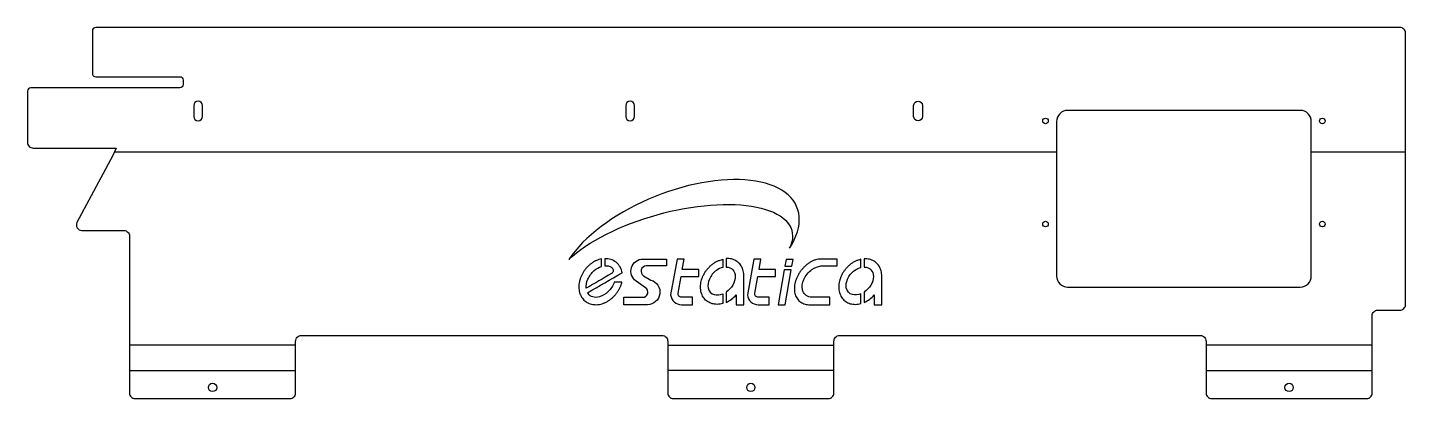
# Model space of a CAD drawing. Extents: x -622 to 622, y -137 to 199.
import ezdxf

# ---------------------------------------------------------------- set-up
doc = ezdxf.new("R2010")
doc.units = 0

msp = doc.modelspace()

# ---------------------------------------------------------------- linework, layer by layer
at = {"layer": '1'}
for points in [[(622, 193.7, 0.414214), (617, 198.7), (-560.5, 198.7, 0.414214), (-563.5, 195.7), (-563.5, 157.2, 0.414214), (-560.5, 154.2), (-484.5, 154.2, -0.414214), (-481.5, 151.2), (-481.5, 147.2, -0.414214), (-484.5, 144.2), (-619, 144.2, 0.414214), (-622, 141.2), (-622, 94.7, 0.414214), (-617, 89.7), (-542, 89.7), (-542, 89.5), (-545.1, 83.1), (-577.4, 22.5, 0.565773), (-572.9, 15.2), (-535, 15.2, -0.414214), (-530, 10.2), (-530, -131.7, 0.414214), (-525, -136.7), (-385, -136.7, 0.414214), (-380, -131.7), (-380, -84.8, -0.414214), (-375, -79.8), (-49, -79.8, -0.414214), (-44, -84.8), (-44, -131.7, 0.414214), (-39, -136.7), (101, -136.7, 0.414214), (106, -131.7), (106, -84.8, -0.414214), (111, -79.8), (437, -79.8, -0.414214), (442, -84.8), (442, -131.7, 0.414214), (447, -136.7), (587, -136.7, 0.414214), (592, -131.7), (592, -61.8, -0.414214), (597, -56.8), (617, -56.8, 0.414214), (622, -51.8)], [(-464, 128.2, 1), (-472, 128.2), (-472, 118.2, 1), (-464, 118.2)], [(-74, 128.2, 1), (-82, 128.2), (-82, 118.2, 1), (-74, 118.2)], [(186, 128.2), (186, 118.2, -1), (178, 118.2), (178, 128.2, -1)], [(537, 113.7, 0.414214), (527, 123.7), (317, 123.7, 0.414214), (307, 113.7), (307, -26, 0.414214), (317, -36), (527, -36, 0.414214), (537, -26)], [(-45.1, -10.6), (-45.1, -16.9), (-63.4, -16.9, 0.761737), (-65.8, -25.7), (-59.2, -29.6, -0.865241), (-62.4, -51.9), (-83.6, -51.9), (-83.6, -45.2), (-66.6, -45.2, 0.735169), (-64, -36.6), (-72.5, -30.7, -0.735169), (-66.3, -10.6)], [(-16, -20), (-30.9, -20), (-29.3, -10.6), (-35.6, -10.6), (-41.4, -43, 0.386919), (-31.6, -51.9), (-21.8, -51.9), (-21.8, -45.2), (-31.6, -45.2, -0.466308), (-34.7, -41.5), (-32, -26.3), (-16, -26.3)], [(53.4, -20), (38.4, -20), (40.1, -10.6), (33.7, -10.6), (28, -43, 0.386919), (37.7, -51.9), (47.5, -51.9), (47.5, -45.2), (37.7, -45.2, -0.466308), (34.6, -41.5), (37.3, -26.3), (53.4, -26.3)]]:
    msp.add_lwpolyline(points, format="xyb", close=True, dxfattribs=at)
for points in [[(66, -0.9), (68.3, 2.8), (70.1, 6.6), (71.7, 10.3), (73, 13.9), (73.9, 17.5), (74.5, 21), (74.7, 24.4), (74.6, 27.7), (74.2, 30.9), (73.4, 34), (72.3, 37), (70.9, 39.8), (69.1, 42.5), (67.1, 45), (64.7, 47.4), (62, 49.6), (59, 51.6), (55.7, 53.5), (52.2, 55.1), (48.4, 56.6), (44.3, 57.9), (40, 59), (35.5, 59.8), (30.7, 60.5), (25.7, 60.9), (20.6, 61.2), (15.3, 61.2), (9.8, 61.1), (4.2, 60.7), (-1.5, 60.1), (-7.3, 59.3), (-13.3, 58.3), (-19.2, 57.1), (-25.2, 55.7), (-31.3, 54.1), (-37.4, 52.3), (-43.4, 50.3), (-49.4, 48.2), (-55.4, 45.9), (-61.3, 43.4), (-67.1, 40.8), (-72.9, 38), (-78.5, 35.1), (-83.9, 32), (-89.2, 28.9), (-94.4, 25.6), (-99.4, 22.2), (-104.1, 18.7), (-108.7, 15.2), (-113, 11.6), (-117.1, 7.9), (-120.9, 4.2), (-124.4, 0.4), (-127.7, -3.4), (-130.7, -7.2), (-133.4, -10.9), (-130, -7.9), (-126.4, -5), (-122.5, -2), (-118.4, 0.9), (-114, 3.7), (-109.3, 6.5), (-104.5, 9.2), (-99.4, 11.9), (-94.2, 14.4), (-88.7, 16.9), (-83.2, 19.3), (-77.5, 21.6), (-71.7, 23.7), (-65.7, 25.7), (-59.7, 27.6), (-53.7, 29.4), (-47.6, 31), (-41.5, 32.5), (-35.3, 33.9), (-29.2, 35), (-23.2, 36.1), (-17.1, 36.9), (-11.2, 37.6), (-5.3, 38.2), (0.4, 38.5), (6, 38.7), (11.5, 38.8), (16.8, 38.6), (21.9, 38.3), (26.9, 37.8), (31.6, 37.2), (36.1, 36.4), (40.3, 35.4), (44.3, 34.3), (48, 33), (51.5, 31.6), (54.6, 30), (57.5, 28.3), (60, 26.5), (62.2, 24.5), (64.1, 22.4), (65.7, 20.2), (67, 17.8), (67.9, 15.4), (68.4, 12.9), (68.6, 10.2), (68.5, 7.5), (68, 4.8), (67.2, 2)], [(69.2, -10.9), (62.8, -10.9), (61.7, -17.2), (68.1, -17.2)], [(67.5, -20.4), (61.1, -20.4), (55.6, -51.9), (62, -51.9)]]:
    msp.add_lwpolyline(points, close=True, dxfattribs=at)
for centre, radius in [((297, 114.2), 2.5), ((547, 114.2), 2.5), ((297, 21), 2.5), ((547, 21), 2.5), ((-455, -126.7), 3.75), ((31, -126.7), 3.75), ((517, -126.7), 3.75)]:
    msp.add_circle(centre, radius, dxfattribs=at)
for points, knots in [([(-85.3, -23), (-95.7, -29.1), (-106, -35.1), (-116.4, -41.2), (-116.4, -41.2), (-116.2, -41.4), (-116.1, -41.7), (-115.9, -41.9), (-115.9, -41.9), (-114.9, -43.4), (-113.5, -44.4), (-111.7, -44.9), (-111.7, -44.9), (-110, -45.4), (-107.9, -45.4), (-105.6, -44.7), (-105.6, -44.7), (-103, -44), (-100.2, -42.4), (-97.8, -40.1), (-97.8, -40.1), (-95.3, -37.7), (-93.4, -34.7), (-92.3, -31.6), (-92.3, -31.6), (-90, -31.6), (-87.7, -31.6), (-85.4, -31.6), (-85.4, -31.6), (-85.7, -32.5), (-85.9, -33.3), (-86.2, -34.2), (-86.2, -34.2), (-86.6, -35.1), (-86.9, -35.9), (-87.3, -36.7), (-87.3, -36.7), (-87.7, -37.6), (-88.2, -38.4), (-88.6, -39.2), (-88.6, -39.2), (-89.1, -40), (-89.7, -40.7), (-90.2, -41.5), (-90.2, -41.5), (-90.8, -42.2), (-91.4, -43), (-92, -43.7), (-92, -43.7), (-92.7, -44.3), (-93.3, -45), (-94, -45.6), (-94, -45.6), (-94.7, -46.2), (-95.4, -46.8), (-96.2, -47.4), (-96.2, -47.4), (-96.9, -47.9), (-97.7, -48.4), (-98.5, -48.9), (-98.5, -48.9), (-99.3, -49.3), (-100, -49.7), (-100.8, -50.1), (-100.8, -50.1), (-101.7, -50.4), (-102.5, -50.7), (-103.3, -51), (-103.3, -51), (-104.1, -51.2), (-104.9, -51.4), (-105.7, -51.6), (-105.7, -51.6), (-106.6, -51.7), (-107.4, -51.8), (-108.2, -51.9), (-108.2, -51.9), (-109, -51.8), (-109.8, -51.8), (-110.6, -51.8), (-110.6, -51.8), (-111.3, -51.7), (-112.1, -51.6), (-112.9, -51.4), (-112.9, -51.4), (-113.6, -51.2), (-114.3, -51), (-115, -50.8), (-115, -50.8), (-115.7, -50.4), (-116.4, -50.1), (-117, -49.8), (-117, -49.8), (-117.6, -49.3), (-118.2, -48.9), (-118.8, -48.5), (-118.8, -48.5), (-119.4, -48), (-119.9, -47.5), (-120.4, -46.9), (-120.4, -46.9), (-120.9, -46.3), (-121.3, -45.7), (-121.8, -45.1), (-121.8, -45.1), (-122.1, -44.5), (-122.5, -43.8), (-122.8, -43.1), (-122.8, -43.1), (-123.1, -42.4), (-123.4, -41.6), (-123.6, -40.9), (-123.6, -40.9), (-123.8, -40.1), (-123.9, -39.3), (-124.1, -38.5), (-124.1, -38.5), (-124.2, -37.7), (-124.2, -36.9), (-124.3, -36.1), (-124.3, -36.1), (-124.3, -35.2), (-124.2, -34.4), (-124.2, -33.5), (-124.2, -33.5), (-124, -32.6), (-123.9, -31.8), (-123.8, -30.9), (-123.8, -30.9), (-123.5, -30), (-123.3, -29.2), (-123, -28.3), (-123, -28.3), (-122.7, -27.5), (-122.4, -26.6), (-122, -25.7), (-122, -25.7), (-121.6, -24.9), (-121.2, -24.1), (-120.8, -23.3), (-120.8, -23.3), (-120.3, -22.5), (-119.8, -21.7), (-119.2, -20.9), (-119.2, -20.9), (-118.7, -20.2), (-118.1, -19.4), (-117.5, -18.7), (-117.5, -18.7), (-116.8, -18), (-116.2, -17.4), (-115.5, -16.7), (-115.5, -16.7), (-114.8, -16.1), (-114.1, -15.5), (-113.4, -14.9), (-113.4, -14.9), (-112.7, -14.4), (-111.9, -13.9), (-111.1, -13.3), (-111.1, -13.3), (-110.4, -12.9), (-109.6, -12.5), (-108.8, -12.1), (-108.8, -12.1), (-108, -11.7), (-107.2, -11.4), (-106.3, -11.1), (-106.3, -11.1), (-105.5, -10.9), (-104.7, -10.6), (-103.9, -10.4), (-103.9, -10.4), (-103.9, -12.7), (-103.9, -15), (-103.9, -17.3), (-103.9, -17.3), (-106.1, -18), (-108.4, -19.2), (-110.4, -21), (-110.4, -21), (-112.9, -23.1), (-114.9, -26), (-116.2, -28.9), (-116.2, -28.9), (-117.4, -31.7), (-117.8, -34.6), (-117.6, -37), (-117.6, -37), (-110, -32.6), (-102.4, -28.1), (-94.8, -23.7), (-94.8, -23.7), (-94.4, -23.5), (-94.1, -23.2), (-93.9, -22.9), (-93.9, -22.9), (-93.7, -22.6), (-93.5, -22.2), (-93.4, -21.8), (-93.4, -21.8), (-93.2, -21.5), (-93.2, -21.1), (-93.2, -20.7), (-93.2, -20.7), (-93.3, -20.3), (-93.4, -19.9), (-93.6, -19.5), (-93.6, -19.5), (-93.8, -19.2), (-94, -18.9), (-94.3, -18.6), (-94.3, -18.6), (-95, -18), (-95.8, -17.5), (-96.8, -17.1), (-96.8, -17.1), (-98, -16.7), (-99.3, -16.5), (-100.9, -16.7), (-100.9, -16.7), (-100.9, -14.6), (-100.9, -12.5), (-100.9, -10.4), (-100.9, -10.4), (-99, -10.2), (-97.2, -10.4), (-95.4, -11), (-95.4, -11), (-93.7, -11.5), (-92, -12.4), (-90.6, -13.6), (-90.6, -13.6), (-89.1, -14.7), (-87.9, -16.2), (-87, -17.8), (-87, -17.8), (-86.1, -19.4), (-85.5, -21.2), (-85.3, -23)], [0, 0, 0, 0, 0.016667, 0.016667, 0.016667, 0.016667, 0.033333, 0.033333, 0.033333, 0.033333, 0.05, 0.05, 0.05, 0.05, 0.066667, 0.066667, 0.066667, 0.066667, 0.083333, 0.083333, 0.083333, 0.083333, 0.1, 0.1, 0.1, 0.1, 0.116667, 0.116667, 0.116667, 0.116667, 0.133333, 0.133333, 0.133333, 0.133333, 0.15, 0.15, 0.15, 0.15, 0.166667, 0.166667, 0.166667, 0.166667, 0.183333, 0.183333, 0.183333, 0.183333, 0.2, 0.2, 0.2, 0.2, 0.216667, 0.216667, 0.216667, 0.216667, 0.233333, 0.233333, 0.233333, 0.233333, 0.25, 0.25, 0.25, 0.25, 0.266667, 0.266667, 0.266667, 0.266667, 0.283333, 0.283333, 0.283333, 0.283333, 0.3, 0.3, 0.3, 0.3, 0.316667, 0.316667, 0.316667, 0.316667, 0.333333, 0.333333, 0.333333, 0.333333, 0.35, 0.35, 0.35, 0.35, 0.366667, 0.366667, 0.366667, 0.366667, 0.383333, 0.383333, 0.383333, 0.383333, 0.4, 0.4, 0.4, 0.4, 0.416667, 0.416667, 0.416667, 0.416667, 0.433333, 0.433333, 0.433333, 0.433333, 0.45, 0.45, 0.45, 0.45, 0.466667, 0.466667, 0.466667, 0.466667, 0.483333, 0.483333, 0.483333, 0.483333, 0.5, 0.5, 0.5, 0.5, 0.516667, 0.516667, 0.516667, 0.516667, 0.533333, 0.533333, 0.533333, 0.533333, 0.55, 0.55, 0.55, 0.55, 0.566667, 0.566667, 0.566667, 0.566667, 0.583333, 0.583333, 0.583333, 0.583333, 0.6, 0.6, 0.6, 0.6, 0.616667, 0.616667, 0.616667, 0.616667, 0.633333, 0.633333, 0.633333, 0.633333, 0.65, 0.65, 0.65, 0.65, 0.666667, 0.666667, 0.666667, 0.666667, 0.683333, 0.683333, 0.683333, 0.683333, 0.7, 0.7, 0.7, 0.7, 0.716667, 0.716667, 0.716667, 0.716667, 0.733333, 0.733333, 0.733333, 0.733333, 0.75, 0.75, 0.75, 0.75, 0.766667, 0.766667, 0.766667, 0.766667, 0.783333, 0.783333, 0.783333, 0.783333, 0.8, 0.8, 0.8, 0.8, 0.816667, 0.816667, 0.816667, 0.816667, 0.833333, 0.833333, 0.833333, 0.833333, 0.85, 0.85, 0.85, 0.85, 0.866667, 0.866667, 0.866667, 0.866667, 0.883333, 0.883333, 0.883333, 0.883333, 0.9, 0.9, 0.9, 0.9, 0.916667, 0.916667, 0.916667, 0.916667, 0.933333, 0.933333, 0.933333, 0.933333, 0.95, 0.95, 0.95, 0.95, 0.966667, 0.966667, 0.966667, 0.966667, 0.983333, 0.983333, 0.983333, 0.983333, 1, 1, 1, 1]), ([(5.7, -10.8), (4.8, -11.1), (4, -11.3), (3.2, -11.6), (3.2, -11.6), (2.4, -11.9), (1.5, -12.2), (0.7, -12.6), (0.7, -12.6), (-0.1, -13), (-0.9, -13.5), (-1.7, -13.9), (-1.7, -13.9), (-2.4, -14.4), (-3.2, -15), (-3.9, -15.5), (-3.9, -15.5), (-4.7, -16.1), (-5.4, -16.7), (-6.1, -17.4), (-6.1, -17.4), (-6.7, -18.1), (-7.4, -18.8), (-8, -19.4), (-8, -19.4), (-8.6, -20.2), (-9.2, -21), (-9.8, -21.7), (-9.8, -21.7), (-10.3, -22.5), (-10.8, -23.3), (-11.2, -24.1), (-11.2, -24.1), (-11.7, -25), (-12.1, -25.8), (-12.5, -26.7), (-12.5, -26.7), (-12.8, -27.6), (-13.1, -28.4), (-13.4, -29.3), (-13.4, -29.3), (-13.6, -30.2), (-13.8, -31.1), (-14, -31.9), (-14, -31.9), (-14.1, -32.8), (-14.2, -33.7), (-14.4, -34.6), (-14.4, -34.6), (-14.4, -35.4), (-14.4, -36.3), (-14.4, -37.1), (-14.4, -37.1), (-14.2, -37.9), (-14.1, -38.8), (-14, -39.6), (-14, -39.6), (-13.8, -40.4), (-13.6, -41.1), (-13.4, -41.9), (-13.4, -41.9), (-13.1, -42.6), (-12.8, -43.3), (-12.5, -44.1), (-12.5, -44.1), (-12.1, -44.7), (-11.7, -45.3), (-11.2, -46), (-11.2, -46), (-10.8, -46.6), (-10.3, -47.1), (-9.8, -47.7), (-9.8, -47.7), (-9.2, -48.1), (-8.6, -48.6), (-8, -49.1), (-8, -49.1), (-7.4, -49.5), (-6.7, -49.8), (-6.1, -50.2), (-6.1, -50.2), (-5.4, -50.5), (-4.7, -50.7), (-3.9, -51), (-3.9, -51), (-3.2, -51.2), (-2.4, -51.3), (-1.7, -51.5), (-1.7, -51.5), (-0.9, -51.5), (-0.1, -51.6), (0.7, -51.6), (0.7, -51.6), (1.5, -51.6), (2.4, -51.5), (3.2, -51.4), (3.2, -51.4), (4, -51.2), (4.8, -51.1), (5.7, -50.9), (5.7, -50.9), (5.7, -47.9), (5.7, -45), (5.7, -42.1), (5.7, -42.1), (3, -43.2), (0.2, -43.4), (-2, -42.8), (-2, -42.8), (-4.9, -42), (-6.9, -39.8), (-7.5, -36.7), (-7.5, -36.7), (-8, -34.4), (-7.7, -31.5), (-6.4, -28.7), (-6.4, -28.7), (-5.1, -25.7), (-2.8, -22.9), (-0.1, -20.9), (-0.1, -20.9), (1.7, -19.6), (3.7, -18.7), (5.7, -18.2), (5.7, -18.2), (5.7, -15.8), (5.7, -13.3), (5.7, -10.8)], [0, 0, 0, 0, 0.03125, 0.03125, 0.03125, 0.03125, 0.0625, 0.0625, 0.0625, 0.0625, 0.09375, 0.09375, 0.09375, 0.09375, 0.125, 0.125, 0.125, 0.125, 0.15625, 0.15625, 0.15625, 0.15625, 0.1875, 0.1875, 0.1875, 0.1875, 0.21875, 0.21875, 0.21875, 0.21875, 0.25, 0.25, 0.25, 0.25, 0.28125, 0.28125, 0.28125, 0.28125, 0.3125, 0.3125, 0.3125, 0.3125, 0.34375, 0.34375, 0.34375, 0.34375, 0.375, 0.375, 0.375, 0.375, 0.40625, 0.40625, 0.40625, 0.40625, 0.4375, 0.4375, 0.4375, 0.4375, 0.46875, 0.46875, 0.46875, 0.46875, 0.5, 0.5, 0.5, 0.5, 0.53125, 0.53125, 0.53125, 0.53125, 0.5625, 0.5625, 0.5625, 0.5625, 0.59375, 0.59375, 0.59375, 0.59375, 0.625, 0.625, 0.625, 0.625, 0.65625, 0.65625, 0.65625, 0.65625, 0.6875, 0.6875, 0.6875, 0.6875, 0.71875, 0.71875, 0.71875, 0.71875, 0.75, 0.75, 0.75, 0.75, 0.78125, 0.78125, 0.78125, 0.78125, 0.8125, 0.8125, 0.8125, 0.8125, 0.84375, 0.84375, 0.84375, 0.84375, 0.875, 0.875, 0.875, 0.875, 0.90625, 0.90625, 0.90625, 0.90625, 0.9375, 0.9375, 0.9375, 0.9375, 0.96875, 0.96875, 0.96875, 0.96875, 1, 1, 1, 1]), ([(24.8, -26.1), (24.8, -34.7), (24.8, -43.3), (24.8, -51.9), (24.8, -51.9), (22.4, -51.9), (20.1, -51.9), (17.7, -51.9), (17.7, -51.9), (17.7, -49), (17.7, -46), (17.7, -43.1), (17.7, -43.1), (16.4, -44.5), (15, -45.8), (13.5, -46.9), (13.5, -46.9), (12, -48.1), (10.4, -49), (8.7, -49.8), (8.7, -49.8), (8.7, -46.7), (8.7, -43.6), (8.7, -40.5), (8.7, -40.5), (11.1, -38.9), (13.2, -36.6), (14.6, -34.2), (14.6, -34.2), (16.2, -31.6), (16.9, -28.8), (16.9, -26.3), (16.9, -26.3), (16.9, -23.8), (16, -21.7), (14.6, -20.3), (14.6, -20.3), (13.2, -18.8), (11.1, -17.9), (8.7, -17.9), (8.7, -17.9), (8.7, -15.3), (8.7, -12.7), (8.7, -10.1), (8.7, -10.1), (9.5, -10.1), (10.3, -10.1), (11.1, -10.1), (11.1, -10.1), (11.9, -10.2), (12.6, -10.4), (13.4, -10.5), (13.4, -10.5), (14.1, -10.7), (14.9, -10.9), (15.6, -11.2), (15.6, -11.2), (16.3, -11.5), (16.9, -11.8), (17.6, -12.2), (17.6, -12.2), (18.2, -12.6), (18.8, -13), (19.4, -13.5), (19.4, -13.5), (20, -14), (20.5, -14.5), (21, -15), (21, -15), (21.5, -15.7), (21.9, -16.3), (22.4, -16.9), (22.4, -16.9), (22.7, -17.6), (23.1, -18.2), (23.4, -18.9), (23.4, -18.9), (23.7, -19.7), (23.9, -20.4), (24.2, -21.2), (24.2, -21.2), (24.4, -22), (24.5, -22.8), (24.7, -23.6), (24.7, -23.6), (24.7, -24.4), (24.8, -25.3), (24.8, -26.1)], [0, 0, 0, 0, 0.045455, 0.045455, 0.045455, 0.045455, 0.090909, 0.090909, 0.090909, 0.090909, 0.136364, 0.136364, 0.136364, 0.136364, 0.181818, 0.181818, 0.181818, 0.181818, 0.227273, 0.227273, 0.227273, 0.227273, 0.272727, 0.272727, 0.272727, 0.272727, 0.318182, 0.318182, 0.318182, 0.318182, 0.363636, 0.363636, 0.363636, 0.363636, 0.409091, 0.409091, 0.409091, 0.409091, 0.454545, 0.454545, 0.454545, 0.454545, 0.5, 0.5, 0.5, 0.5, 0.545455, 0.545455, 0.545455, 0.545455, 0.590909, 0.590909, 0.590909, 0.590909, 0.636364, 0.636364, 0.636364, 0.636364, 0.681818, 0.681818, 0.681818, 0.681818, 0.727273, 0.727273, 0.727273, 0.727273, 0.772727, 0.772727, 0.772727, 0.772727, 0.818182, 0.818182, 0.818182, 0.818182, 0.863636, 0.863636, 0.863636, 0.863636, 0.909091, 0.909091, 0.909091, 0.909091, 0.954545, 0.954545, 0.954545, 0.954545, 1, 1, 1, 1]), ([(108.8, -10.6), (108.8, -12.7), (108.8, -14.8), (108.8, -16.9), (108.8, -16.9), (104, -16.9), (99.1, -16.9), (94.3, -16.9), (94.3, -16.9), (91.6, -17.2), (88.8, -18.3), (86.2, -20.1), (86.2, -20.1), (83, -22.4), (80.3, -25.7), (78.8, -29.1), (78.8, -29.1), (77.4, -32.3), (77, -35.5), (77.6, -38.2), (77.6, -38.2), (78.4, -41.9), (80.9, -44.5), (84.6, -45.2), (84.6, -45.2), (90.5, -45.2), (96.4, -45.2), (102.2, -45.2), (102.2, -45.2), (102.2, -47.4), (102.2, -49.7), (102.2, -51.9), (102.2, -51.9), (95.9, -51.9), (89.6, -51.9), (83.3, -51.9), (83.3, -51.9), (82.5, -51.8), (81.8, -51.7), (81, -51.7), (81, -51.7), (80.3, -51.5), (79.6, -51.3), (78.9, -51.1), (78.9, -51.1), (78.2, -50.8), (77.6, -50.5), (76.9, -50.2), (76.9, -50.2), (76.4, -49.8), (75.8, -49.5), (75.2, -49.1), (75.2, -49.1), (74.7, -48.6), (74.2, -48.1), (73.7, -47.6), (73.7, -47.6), (73.3, -47), (72.8, -46.4), (72.4, -45.8), (72.4, -45.8), (72.1, -45.2), (71.8, -44.5), (71.4, -43.9), (71.4, -43.9), (71.2, -43.1), (71, -42.4), (70.7, -41.7), (70.7, -41.7), (70.6, -40.9), (70.5, -40.1), (70.4, -39.3), (70.4, -39.3), (70.3, -38.5), (70.3, -37.7), (70.3, -36.8), (70.3, -36.8), (70.4, -36), (70.4, -35.1), (70.5, -34.2), (70.5, -34.2), (70.7, -33.4), (70.9, -32.5), (71.1, -31.6), (71.1, -31.6), (71.3, -30.7), (71.6, -29.8), (71.9, -29), (71.9, -29), (72.3, -28.1), (72.6, -27.2), (73, -26.3), (73, -26.3), (73.5, -25.5), (74, -24.7), (74.4, -23.8), (74.4, -23.8), (75, -23), (75.5, -22.2), (76.1, -21.4), (76.1, -21.4), (76.7, -20.6), (77.3, -19.9), (77.9, -19.1), (77.9, -19.1), (78.6, -18.4), (79.3, -17.7), (80, -17), (80, -17), (80.7, -16.4), (81.4, -15.8), (82.2, -15.2), (82.2, -15.2), (82.9, -14.7), (83.7, -14.1), (84.5, -13.6), (84.5, -13.6), (85.3, -13.2), (86.1, -12.7), (86.9, -12.3), (86.9, -12.3), (87.7, -11.9), (88.5, -11.6), (89.3, -11.3), (89.3, -11.3), (90.2, -11), (91, -10.8), (91.8, -10.6), (91.8, -10.6), (97.5, -10.6), (103.1, -10.6), (108.8, -10.6)], [0, 0, 0, 0, 0.030303, 0.030303, 0.030303, 0.030303, 0.060606, 0.060606, 0.060606, 0.060606, 0.090909, 0.090909, 0.090909, 0.090909, 0.121212, 0.121212, 0.121212, 0.121212, 0.151515, 0.151515, 0.151515, 0.151515, 0.181818, 0.181818, 0.181818, 0.181818, 0.212121, 0.212121, 0.212121, 0.212121, 0.242424, 0.242424, 0.242424, 0.242424, 0.272727, 0.272727, 0.272727, 0.272727, 0.30303, 0.30303, 0.30303, 0.30303, 0.333333, 0.333333, 0.333333, 0.333333, 0.363636, 0.363636, 0.363636, 0.363636, 0.393939, 0.393939, 0.393939, 0.393939, 0.424242, 0.424242, 0.424242, 0.424242, 0.454545, 0.454545, 0.454545, 0.454545, 0.484848, 0.484848, 0.484848, 0.484848, 0.515152, 0.515152, 0.515152, 0.515152, 0.545455, 0.545455, 0.545455, 0.545455, 0.575758, 0.575758, 0.575758, 0.575758, 0.606061, 0.606061, 0.606061, 0.606061, 0.636364, 0.636364, 0.636364, 0.636364, 0.666667, 0.666667, 0.666667, 0.666667, 0.69697, 0.69697, 0.69697, 0.69697, 0.727273, 0.727273, 0.727273, 0.727273, 0.757576, 0.757576, 0.757576, 0.757576, 0.787879, 0.787879, 0.787879, 0.787879, 0.818182, 0.818182, 0.818182, 0.818182, 0.848485, 0.848485, 0.848485, 0.848485, 0.878788, 0.878788, 0.878788, 0.878788, 0.909091, 0.909091, 0.909091, 0.909091, 0.939394, 0.939394, 0.939394, 0.939394, 0.969697, 0.969697, 0.969697, 0.969697, 1, 1, 1, 1]), ([(130.4, -10.8), (130.4, -13.3), (130.4, -15.8), (130.4, -18.2), (130.4, -18.2), (128.5, -18.7), (126.5, -19.6), (124.7, -20.9), (124.7, -20.9), (121.9, -22.9), (119.6, -25.7), (118.3, -28.7), (118.3, -28.7), (117.1, -31.5), (116.7, -34.4), (117.2, -36.7), (117.2, -36.7), (117.9, -39.8), (119.9, -42), (122.8, -42.8), (122.8, -42.8), (125, -43.4), (127.7, -43.2), (130.4, -42.1), (130.4, -42.1), (130.4, -45), (130.4, -47.9), (130.4, -50.9), (130.4, -50.9), (129.6, -51.1), (128.8, -51.2), (127.9, -51.4), (127.9, -51.4), (127.1, -51.5), (126.3, -51.6), (125.5, -51.6), (125.5, -51.6), (124.7, -51.6), (123.9, -51.5), (123.1, -51.5), (123.1, -51.5), (122.3, -51.3), (121.6, -51.2), (120.8, -51), (120.8, -51), (120.1, -50.7), (119.4, -50.5), (118.7, -50.2), (118.7, -50.2), (118, -49.8), (117.4, -49.5), (116.7, -49.1), (116.7, -49.1), (116.2, -48.6), (115.6, -48.1), (115, -47.7), (115, -47.7), (114.5, -47.1), (114, -46.6), (113.5, -46), (113.5, -46), (113.1, -45.3), (112.7, -44.7), (112.3, -44.1), (112.3, -44.1), (112, -43.3), (111.7, -42.6), (111.4, -41.9), (111.4, -41.9), (111.1, -41.1), (110.9, -40.4), (110.7, -39.6), (110.7, -39.6), (110.6, -38.8), (110.5, -37.9), (110.4, -37.1), (110.4, -37.1), (110.4, -36.3), (110.4, -35.4), (110.4, -34.6), (110.4, -34.6), (110.5, -33.7), (110.6, -32.8), (110.7, -31.9), (110.7, -31.9), (110.9, -31.1), (111.1, -30.2), (111.4, -29.3), (111.4, -29.3), (111.7, -28.4), (112, -27.6), (112.3, -26.7), (112.3, -26.7), (112.7, -25.8), (113.1, -25), (113.5, -24.1), (113.5, -24.1), (114, -23.3), (114.5, -22.5), (115, -21.7), (115, -21.7), (115.6, -21), (116.2, -20.2), (116.7, -19.4), (116.7, -19.4), (117.4, -18.8), (118, -18.1), (118.7, -17.4), (118.7, -17.4), (119.4, -16.7), (120.1, -16.1), (120.8, -15.5), (120.8, -15.5), (121.6, -15), (122.3, -14.4), (123.1, -13.9), (123.1, -13.9), (123.9, -13.5), (124.7, -13), (125.5, -12.6), (125.5, -12.6), (126.3, -12.2), (127.1, -11.9), (127.9, -11.6), (127.9, -11.6), (128.8, -11.3), (129.6, -11.1), (130.4, -10.8)], [0, 0, 0, 0, 0.03125, 0.03125, 0.03125, 0.03125, 0.0625, 0.0625, 0.0625, 0.0625, 0.09375, 0.09375, 0.09375, 0.09375, 0.125, 0.125, 0.125, 0.125, 0.15625, 0.15625, 0.15625, 0.15625, 0.1875, 0.1875, 0.1875, 0.1875, 0.21875, 0.21875, 0.21875, 0.21875, 0.25, 0.25, 0.25, 0.25, 0.28125, 0.28125, 0.28125, 0.28125, 0.3125, 0.3125, 0.3125, 0.3125, 0.34375, 0.34375, 0.34375, 0.34375, 0.375, 0.375, 0.375, 0.375, 0.40625, 0.40625, 0.40625, 0.40625, 0.4375, 0.4375, 0.4375, 0.4375, 0.46875, 0.46875, 0.46875, 0.46875, 0.5, 0.5, 0.5, 0.5, 0.53125, 0.53125, 0.53125, 0.53125, 0.5625, 0.5625, 0.5625, 0.5625, 0.59375, 0.59375, 0.59375, 0.59375, 0.625, 0.625, 0.625, 0.625, 0.65625, 0.65625, 0.65625, 0.65625, 0.6875, 0.6875, 0.6875, 0.6875, 0.71875, 0.71875, 0.71875, 0.71875, 0.75, 0.75, 0.75, 0.75, 0.78125, 0.78125, 0.78125, 0.78125, 0.8125, 0.8125, 0.8125, 0.8125, 0.84375, 0.84375, 0.84375, 0.84375, 0.875, 0.875, 0.875, 0.875, 0.90625, 0.90625, 0.90625, 0.90625, 0.9375, 0.9375, 0.9375, 0.9375, 0.96875, 0.96875, 0.96875, 0.96875, 1, 1, 1, 1]), ([(149.3, -26.2), (149.3, -34.8), (149.3, -43.3), (149.3, -51.9), (149.3, -51.9), (147, -51.9), (144.7, -51.9), (142.4, -51.9), (142.4, -51.9), (142.4, -49), (142.4, -46), (142.4, -43.1), (142.4, -43.1), (141.2, -44.5), (139.8, -45.8), (138.3, -46.9), (138.3, -46.9), (136.8, -48.1), (135.1, -49), (133.4, -49.8), (133.4, -49.8), (133.4, -46.7), (133.4, -43.6), (133.4, -40.5), (133.4, -40.5), (135.8, -38.9), (137.9, -36.6), (139.4, -34.2), (139.4, -34.2), (140.9, -31.6), (141.7, -28.8), (141.7, -26.3), (141.7, -26.3), (141.6, -23.8), (140.8, -21.7), (139.4, -20.3), (139.4, -20.3), (138, -18.8), (135.9, -17.9), (133.4, -17.9), (133.4, -17.9), (133.4, -15.4), (133.4, -12.9), (133.4, -10.4), (133.4, -10.4), (134.2, -10.5), (135, -10.5), (135.8, -10.5), (135.8, -10.5), (136.6, -10.6), (137.3, -10.7), (138.1, -10.8), (138.1, -10.8), (138.8, -11.1), (139.5, -11.3), (140.2, -11.5), (140.2, -11.5), (140.9, -11.8), (141.5, -12.2), (142.2, -12.5), (142.2, -12.5), (142.8, -12.9), (143.4, -13.4), (144, -13.8), (144, -13.8), (144.5, -14.3), (145, -14.8), (145.5, -15.3), (145.5, -15.3), (146, -15.9), (146.4, -16.5), (146.8, -17.1), (146.8, -17.1), (147.2, -17.8), (147.5, -18.5), (147.9, -19.1), (147.9, -19.1), (148.1, -19.9), (148.4, -20.6), (148.6, -21.4), (148.6, -21.4), (148.8, -22.1), (148.9, -22.9), (149.1, -23.7), (149.1, -23.7), (149.1, -24.5), (149.2, -25.4), (149.3, -26.2)], [0, 0, 0, 0, 0.045455, 0.045455, 0.045455, 0.045455, 0.090909, 0.090909, 0.090909, 0.090909, 0.136364, 0.136364, 0.136364, 0.136364, 0.181818, 0.181818, 0.181818, 0.181818, 0.227273, 0.227273, 0.227273, 0.227273, 0.272727, 0.272727, 0.272727, 0.272727, 0.318182, 0.318182, 0.318182, 0.318182, 0.363636, 0.363636, 0.363636, 0.363636, 0.409091, 0.409091, 0.409091, 0.409091, 0.454545, 0.454545, 0.454545, 0.454545, 0.5, 0.5, 0.5, 0.5, 0.545455, 0.545455, 0.545455, 0.545455, 0.590909, 0.590909, 0.590909, 0.590909, 0.636364, 0.636364, 0.636364, 0.636364, 0.681818, 0.681818, 0.681818, 0.681818, 0.727273, 0.727273, 0.727273, 0.727273, 0.772727, 0.772727, 0.772727, 0.772727, 0.818182, 0.818182, 0.818182, 0.818182, 0.863636, 0.863636, 0.863636, 0.863636, 0.909091, 0.909091, 0.909091, 0.909091, 0.954545, 0.954545, 0.954545, 0.954545, 1, 1, 1, 1])]:
    msp.add_open_spline(points, degree=3, knots=knots, dxfattribs=at)
at = {"layer": '2'}
for p, q in [((-543.6, 86.3), (307, 86.3)), ((537, 86.3), (622, 86.3)), ((-380, -88.6), (-530, -88.6)), ((-44, -88.6), (106, -88.6)), ((592, -88.6), (442, -88.6)), ((-530, -111.4), (-380, -111.4)), ((106, -111.4), (-44, -111.4)), ((442, -111.4), (592, -111.4))]:
    msp.add_line(p, q, dxfattribs=at)

doc.saveas('drawing.dxf')
